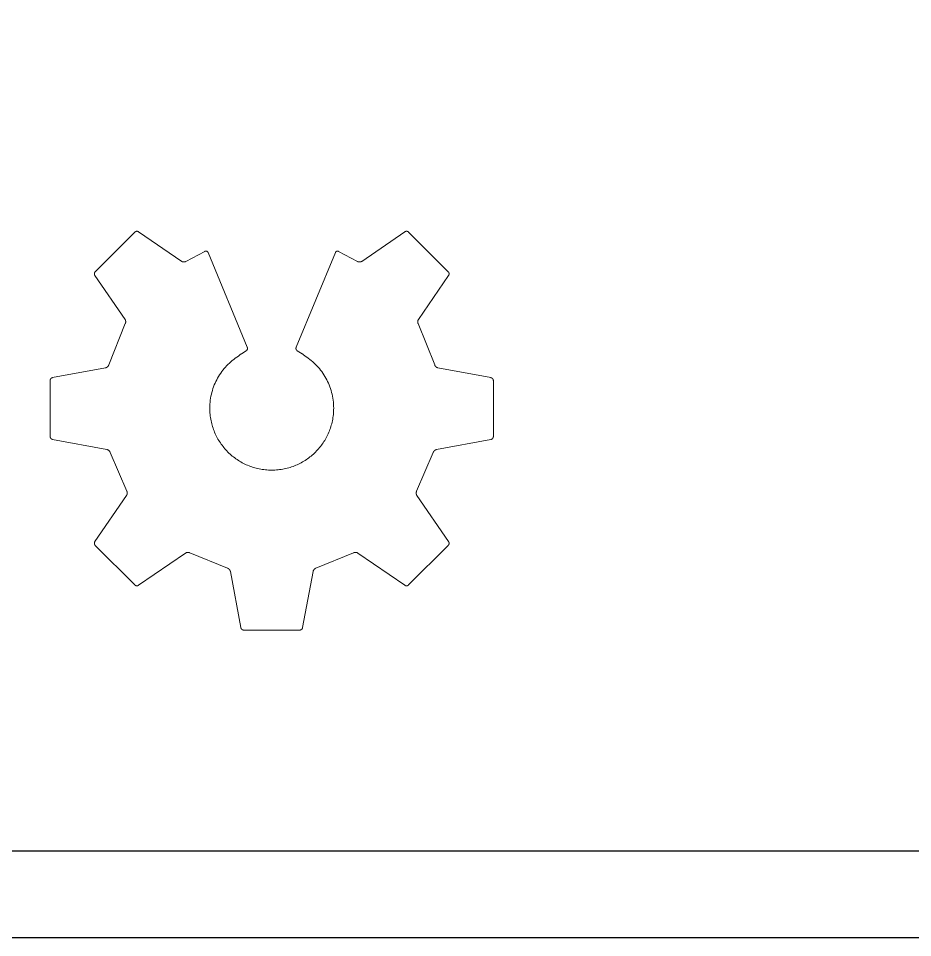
# Model space of a CAD drawing. Header units: inches. Extents: x -71.1 to 24.9, y -42.3 to 5.7.
# Drawn here: x -24.69 to -17.55, y -42.25 to -34.91 of the extents above; entities that cross this region are included whole.
import ezdxf

# ---------------------------------------------------------------- set-up
doc = ezdxf.new("R2010")
doc.units = ezdxf.units.IN
doc.header["$LTSCALE"] = 0.03937
doc.header["$MEASUREMENT"] = 0
for name, color, linetype, true_color in [('Default', 7, 'Continuous', 0x000000), ('engraving', 7, 'Continuous', 0x000000), ('profile - outside', 7, 'Continuous', 0x000000)]:
    doc.layers.add(name, color=color, linetype=linetype, true_color=true_color)

msp = doc.modelspace()

# ---------------------------------------------------------------- linework, layer by layer
at = {"layer": 'Default'}
msp.add_lwpolyline([(24.9273, -42.2527), (24.9273, 5.7473), (-71.0727, 5.7473), (-71.0727, -42.2527), (24.9273, -42.2527)], dxfattribs=at)
at = {"layer": 'engraving', "lineweight": 0}
msp.add_lwpolyline([(-24.4184, -38.2717), (-23.9836, -38.3526), (-23.9831, -38.3527), (-23.9826, -38.3528), (-23.9821, -38.3529), (-23.9816, -38.353), (-23.9811, -38.3532), (-23.9806, -38.3533), (-23.9801, -38.3535), (-23.9796, -38.3537), (-23.9791, -38.3538), (-23.9786, -38.354), (-23.9776, -38.3545), (-23.9766, -38.3549), (-23.9757, -38.3554), (-23.9747, -38.3559), (-23.9737, -38.3565), (-23.9727, -38.3571), (-23.9718, -38.3577), (-23.9709, -38.3584), (-23.9699, -38.3591), (-23.969, -38.3598), (-23.9681, -38.3605), (-23.9673, -38.3613), (-23.9664, -38.3621), (-23.9656, -38.3629), (-23.9648, -38.3637), (-23.9641, -38.3646), (-23.9633, -38.3654), (-23.9626, -38.3663), (-23.962, -38.3672), (-23.9613, -38.3681), (-23.9607, -38.369), (-23.9601, -38.37), (-23.9599, -38.3704), (-23.9596, -38.3709), (-23.9594, -38.3714), (-23.9591, -38.3718), (-23.9589, -38.3723), (-23.9587, -38.3728), (-23.9585, -38.3733), (-23.9583, -38.3737), (-23.9581, -38.3742), (-23.9579, -38.3747), (-23.9579, -38.3747), (-23.8247, -38.6856), (-23.8244, -38.686), (-23.8242, -38.6865), (-23.824, -38.6869), (-23.8238, -38.6874), (-23.8236, -38.6879), (-23.8234, -38.6884), (-23.8233, -38.6889), (-23.8231, -38.6894), (-23.8229, -38.6899), (-23.8228, -38.6904), (-23.8226, -38.6909), (-23.8225, -38.6915), (-23.8223, -38.6925), (-23.822, -38.6936), (-23.8219, -38.6947), (-23.8217, -38.6958), (-23.8216, -38.6969), (-23.8215, -38.6981), (-23.8215, -38.6992), (-23.8215, -38.7003), (-23.8215, -38.7015), (-23.8216, -38.7026), (-23.8216, -38.7038), (-23.8218, -38.7049), (-23.8219, -38.706), (-23.8221, -38.7071), (-23.8223, -38.7083), (-23.8226, -38.7094), (-23.8229, -38.7104), (-23.8232, -38.7115), (-23.8235, -38.7126), (-23.8239, -38.7136), (-23.8241, -38.7141), (-23.8243, -38.7146), (-23.8245, -38.7151), (-23.8247, -38.7156), (-23.825, -38.716), (-23.8252, -38.7165), (-23.8254, -38.717), (-23.8257, -38.7174), (-23.826, -38.7179), (-23.8262, -38.7183), (-23.8265, -38.7187), (-23.8268, -38.7192), (-23.8268, -38.7192), (-24.0801, -39.0883), (-24.0803, -39.0888), (-24.0806, -39.0892), (-24.0809, -39.0896), (-24.0811, -39.09), (-24.0814, -39.0905), (-24.0816, -39.0909), (-24.0818, -39.0914), (-24.082, -39.0919), (-24.0822, -39.0923), (-24.0824, -39.0928), (-24.0825, -39.0933), (-24.0827, -39.0937), (-24.0829, -39.0942), (-24.083, -39.0947), (-24.0831, -39.0952), (-24.0833, -39.0957), (-24.0834, -39.0962), (-24.0835, -39.0967), (-24.0836, -39.0972), (-24.0836, -39.0977), (-24.0837, -39.0982), (-24.0838, -39.0987), (-24.0838, -39.0992), (-24.0839, -39.0997), (-24.0839, -39.1002), (-24.0839, -39.1007), (-24.0839, -39.1013), (-24.0839, -39.1018), (-24.0839, -39.1023), (-24.0839, -39.1028), (-24.0838, -39.1033), (-24.0838, -39.1038), (-24.0838, -39.1043), (-24.0837, -39.1048), (-24.0836, -39.1053), (-24.0835, -39.1059), (-24.0835, -39.1064), (-24.0833, -39.1069), (-24.0832, -39.1074), (-24.0831, -39.1079), (-24.083, -39.1083), (-24.0828, -39.1088), (-24.0827, -39.1093), (-24.0825, -39.1098), (-24.0824, -39.1103), (-24.0822, -39.1108), (-24.082, -39.1112), (-24.0818, -39.1117), (-24.0816, -39.1122), (-24.0814, -39.1126), (-24.0811, -39.1131), (-24.0809, -39.1135), (-24.0806, -39.114), (-24.0804, -39.1144), (-24.0801, -39.1148), (-24.0798, -39.1153), (-24.0796, -39.1157), (-24.0793, -39.1161), (-24.079, -39.1165), (-24.0786, -39.1169), (-24.0783, -39.1173), (-24.078, -39.1176), (-24.0776, -39.118), (-24.0773, -39.1184), (-24.0773, -39.1184), (-23.7609, -39.4347), (-23.7606, -39.4351), (-23.7602, -39.4354), (-23.7598, -39.4358), (-23.7594, -39.4361), (-23.759, -39.4364), (-23.7586, -39.4367), (-23.7582, -39.437), (-23.7578, -39.4373), (-23.7574, -39.4376), (-23.757, -39.4378), (-23.7565, -39.4381), (-23.7561, -39.4383), (-23.7556, -39.4386), (-23.7552, -39.4388), (-23.7547, -39.439), (-23.7543, -39.4392), (-23.7538, -39.4394), (-23.7533, -39.4396), (-23.7529, -39.4398), (-23.7524, -39.44), (-23.7519, -39.4401), (-23.7514, -39.4403), (-23.7509, -39.4404), (-23.7504, -39.4406), (-23.7499, -39.4407), (-23.7494, -39.4408), (-23.7489, -39.4409), (-23.7484, -39.441), (-23.7479, -39.4411), (-23.7474, -39.4412), (-23.7469, -39.4412), (-23.7464, -39.4413), (-23.7459, -39.4413), (-23.7454, -39.4413), (-23.7449, -39.4414), (-23.7444, -39.4414), (-23.7438, -39.4414), (-23.7433, -39.4414), (-23.7428, -39.4414), (-23.7423, -39.4413), (-23.7418, -39.4413), (-23.7413, -39.4412), (-23.7408, -39.4412), (-23.7403, -39.4411), (-23.7398, -39.441), (-23.7393, -39.4409), (-23.7388, -39.4408), (-23.7383, -39.4407), (-23.7378, -39.4406), (-23.7373, -39.4405), (-23.7368, -39.4403), (-23.7363, -39.4402), (-23.7359, -39.44), (-23.7354, -39.4398), (-23.7349, -39.4396), (-23.7345, -39.4395), (-23.734, -39.4392), (-23.7335, -39.439), (-23.7331, -39.4388), (-23.7326, -39.4386), (-23.7322, -39.4383), (-23.7318, -39.4381), (-23.7313, -39.4378), (-23.7309, -39.4375), (-23.7309, -39.4375), (-23.3553, -39.1797), (-23.3549, -39.1794), (-23.3544, -39.1792), (-23.354, -39.1789), (-23.3535, -39.1786), (-23.3531, -39.1784), (-23.3526, -39.1781), (-23.3522, -39.1779), (-23.3517, -39.1777), (-23.3512, -39.1774), (-23.3507, -39.1772), (-23.3497, -39.1768), (-23.3487, -39.1764), (-23.3476, -39.1761), (-23.3465, -39.1758), (-23.3455, -39.1755), (-23.3444, -39.1752), (-23.3432, -39.175), (-23.3421, -39.1748), (-23.341, -39.1747), (-23.3398, -39.1745), (-23.3387, -39.1744), (-23.3375, -39.1744), (-23.3364, -39.1743), (-23.3352, -39.1743), (-23.3341, -39.1744), (-23.333, -39.1744), (-23.3318, -39.1745), (-23.3307, -39.1746), (-23.3296, -39.1748), (-23.3285, -39.175), (-23.3274, -39.1752), (-23.3264, -39.1755), (-23.3259, -39.1756), (-23.3254, -39.1758), (-23.3249, -39.1759), (-23.3244, -39.1761), (-23.3239, -39.1763), (-23.3234, -39.1765), (-23.3229, -39.1767), (-23.3224, -39.1769), (-23.322, -39.1771), (-23.3215, -39.1773), (-23.3215, -39.1773), (-23.0201, -39.3007), (-23.0197, -39.3008), (-23.0192, -39.301), (-23.0187, -39.3012), (-23.0182, -39.3014), (-23.0177, -39.3016), (-23.0173, -39.3018), (-23.0168, -39.302), (-23.0163, -39.3023), (-23.0159, -39.3025), (-23.0154, -39.3028), (-23.0145, -39.3034), (-23.0135, -39.3039), (-23.0126, -39.3046), (-23.0117, -39.3052), (-23.0109, -39.3059), (-23.01, -39.3066), (-23.0091, -39.3074), (-23.0083, -39.3082), (-23.0075, -39.309), (-23.0067, -39.3098), (-23.006, -39.3107), (-23.0052, -39.3115), (-23.0045, -39.3124), (-23.0038, -39.3134), (-23.0031, -39.3143), (-23.0025, -39.3152), (-23.0019, -39.3162), (-23.0013, -39.3171), (-23.0008, -39.3181), (-23.0003, -39.3191), (-22.9998, -39.3201), (-22.9994, -39.3211), (-22.9992, -39.3216), (-22.999, -39.3221), (-22.9989, -39.3226), (-22.9987, -39.3231), (-22.9985, -39.3236), (-22.9984, -39.3241), (-22.9983, -39.3246), (-22.9981, -39.3251), (-22.998, -39.3256), (-22.9979, -39.3261), (-22.9979, -39.3261), (-22.9143, -39.7757), (-22.9142, -39.7762), (-22.914, -39.7767), (-22.9139, -39.7772), (-22.9138, -39.7777), (-22.9136, -39.7782), (-22.9135, -39.7787), (-22.9133, -39.7791), (-22.9131, -39.7796), (-22.9129, -39.7801), (-22.9127, -39.7805), (-22.9125, -39.781), (-22.9123, -39.7814), (-22.9121, -39.7819), (-22.9118, -39.7823), (-22.9116, -39.7828), (-22.9113, -39.7832), (-22.9111, -39.7836), (-22.9108, -39.7841), (-22.9105, -39.7845), (-22.9102, -39.7849), (-22.9099, -39.7853), (-22.9096, -39.7857), (-22.9092, -39.7861), (-22.9089, -39.7865), (-22.9086, -39.7869), (-22.9082, -39.7872), (-22.9079, -39.7876), (-22.9075, -39.788), (-22.9071, -39.7883), (-22.9067, -39.7887), (-22.9064, -39.789), (-22.906, -39.7893), (-22.9056, -39.7897), (-22.9052, -39.79), (-22.9048, -39.7903), (-22.9043, -39.7906), (-22.9039, -39.7909), (-22.9035, -39.7912), (-22.9031, -39.7914), (-22.9026, -39.7917), (-22.9022, -39.792), (-22.9017, -39.7922), (-22.9013, -39.7924), (-22.9008, -39.7927), (-22.9004, -39.7929), (-22.8999, -39.7931), (-22.8994, -39.7933), (-22.899, -39.7935), (-22.8985, -39.7937), (-22.898, -39.7938), (-22.8975, -39.794), (-22.897, -39.7941), (-22.8966, -39.7943), (-22.8961, -39.7944), (-22.8956, -39.7945), (-22.8951, -39.7946), (-22.8946, -39.7947), (-22.8941, -39.7948), (-22.8936, -39.7948), (-22.8931, -39.7949), (-22.8926, -39.7949), (-22.8921, -39.795), (-22.8916, -39.795), (-22.8911, -39.795), (-22.891, -39.795), (-22.4436, -39.795), (-22.4431, -39.795), (-22.4426, -39.795), (-22.4421, -39.7949), (-22.4416, -39.7949), (-22.4411, -39.7948), (-22.4406, -39.7948), (-22.4401, -39.7947), (-22.4396, -39.7946), (-22.4391, -39.7945), (-22.4386, -39.7944), (-22.4381, -39.7943), (-22.4377, -39.7941), (-22.4372, -39.794), (-22.4367, -39.7938), (-22.4362, -39.7937), (-22.4357, -39.7935), (-22.4353, -39.7933), (-22.4348, -39.7931), (-22.4343, -39.7929), (-22.4339, -39.7927), (-22.4334, -39.7924), (-22.433, -39.7922), (-22.4325, -39.792), (-22.4321, -39.7917), (-22.4316, -39.7914), (-22.4312, -39.7912), (-22.4308, -39.7909), (-22.4304, -39.7906), (-22.4299, -39.7903), (-22.4295, -39.79), (-22.4291, -39.7897), (-22.4287, -39.7893), (-22.4283, -39.789), (-22.428, -39.7887), (-22.4276, -39.7883), (-22.4272, -39.788), (-22.4268, -39.7876), (-22.4265, -39.7872), (-22.4261, -39.7869), (-22.4258, -39.7865), (-22.4255, -39.7861), (-22.4251, -39.7857), (-22.4248, -39.7853), (-22.4245, -39.7849), (-22.4242, -39.7845), (-22.4239, -39.7841), (-22.4237, -39.7836), (-22.4234, -39.7832), (-22.4231, -39.7828), (-22.4229, -39.7823), (-22.4226, -39.7819), (-22.4224, -39.7814), (-22.4222, -39.781), (-22.422, -39.7805), (-22.4218, -39.7801), (-22.4216, -39.7796), (-22.4214, -39.7791), (-22.4212, -39.7787), (-22.4211, -39.7782), (-22.4209, -39.7777), (-22.4208, -39.7772), (-22.4207, -39.7767), (-22.4205, -39.7762), (-22.4204, -39.7757), (-22.4204, -39.7757), (-22.3368, -39.3261), (-22.3367, -39.3256), (-22.3366, -39.3251), (-22.3365, -39.3246), (-22.3363, -39.3241), (-22.3362, -39.3236), (-22.336, -39.3231), (-22.3359, -39.3226), (-22.3357, -39.3221), (-22.3355, -39.3216), (-22.3353, -39.3211), (-22.3349, -39.3201), (-22.3344, -39.3191), (-22.3339, -39.3181), (-22.3334, -39.3171), (-22.3328, -39.3162), (-22.3322, -39.3152), (-22.3316, -39.3143), (-22.3309, -39.3134), (-22.3302, -39.3124), (-22.3295, -39.3115), (-22.3288, -39.3107), (-22.328, -39.3098), (-22.3272, -39.309), (-22.3264, -39.3082), (-22.3256, -39.3074), (-22.3247, -39.3066), (-22.3239, -39.3059), (-22.323, -39.3052), (-22.3221, -39.3046), (-22.3212, -39.3039), (-22.3203, -39.3034), (-22.3198, -39.3031), (-22.3193, -39.3028), (-22.3189, -39.3025), (-22.3184, -39.3023), (-22.3179, -39.302), (-22.3174, -39.3018), (-22.317, -39.3016), (-22.3165, -39.3014), (-22.316, -39.3012), (-22.3155, -39.301), (-22.315, -39.3008), (-22.3146, -39.3007), (-22.3145, -39.3007), (-22.0132, -39.1773), (-22.0127, -39.1771), (-22.0123, -39.1769), (-22.0118, -39.1767), (-22.0113, -39.1765), (-22.0108, -39.1763), (-22.0103, -39.1761), (-22.0098, -39.1759), (-22.0093, -39.1758), (-22.0088, -39.1756), (-22.0083, -39.1755), (-22.0072, -39.1752), (-22.0062, -39.175), (-22.0051, -39.1748), (-22.004, -39.1746), (-22.0029, -39.1745), (-22.0017, -39.1744), (-22.0006, -39.1744), (-21.9994, -39.1743), (-21.9983, -39.1743), (-21.9971, -39.1744), (-21.996, -39.1744), (-21.9948, -39.1745), (-21.9937, -39.1747), (-21.9926, -39.1748), (-21.9914, -39.175), (-21.9903, -39.1752), (-21.9892, -39.1755), (-21.9881, -39.1758), (-21.9871, -39.1761), (-21.986, -39.1764), (-21.985, -39.1768), (-21.984, -39.1772), (-21.9835, -39.1774), (-21.983, -39.1777), (-21.9825, -39.1779), (-21.9821, -39.1781), (-21.9816, -39.1784), (-21.9811, -39.1786), (-21.9807, -39.1789), (-21.9803, -39.1792), (-21.9798, -39.1794), (-21.9794, -39.1797), (-21.9794, -39.1797), (-21.6038, -39.4375), (-21.6034, -39.4378), (-21.603, -39.4381), (-21.6025, -39.4383), (-21.6021, -39.4386), (-21.6016, -39.4388), (-21.6012, -39.439), (-21.6007, -39.4392), (-21.6003, -39.4395), (-21.5998, -39.4396), (-21.5993, -39.4398), (-21.5989, -39.44), (-21.5984, -39.4402), (-21.5979, -39.4403), (-21.5974, -39.4405), (-21.5969, -39.4406), (-21.5964, -39.4407), (-21.5959, -39.4408), (-21.5954, -39.4409), (-21.5949, -39.441), (-21.5944, -39.4411), (-21.5939, -39.4412), (-21.5934, -39.4412), (-21.5929, -39.4413), (-21.5924, -39.4413), (-21.5919, -39.4414), (-21.5914, -39.4414), (-21.5909, -39.4414), (-21.5903, -39.4414), (-21.5898, -39.4414), (-21.5893, -39.4413), (-21.5888, -39.4413), (-21.5883, -39.4413), (-21.5878, -39.4412), (-21.5873, -39.4412), (-21.5868, -39.4411), (-21.5863, -39.441), (-21.5858, -39.4409), (-21.5853, -39.4408), (-21.5848, -39.4407), (-21.5843, -39.4406), (-21.5838, -39.4404), (-21.5833, -39.4403), (-21.5828, -39.4401), (-21.5823, -39.44), (-21.5818, -39.4398), (-21.5814, -39.4396), (-21.5809, -39.4394), (-21.5804, -39.4392), (-21.58, -39.439), (-21.5795, -39.4388), (-21.579, -39.4386), (-21.5786, -39.4383), (-21.5782, -39.4381), (-21.5777, -39.4378), (-21.5773, -39.4376), (-21.5769, -39.4373), (-21.5765, -39.437), (-21.5761, -39.4367), (-21.5757, -39.4364), (-21.5753, -39.4361), (-21.5749, -39.4358), (-21.5745, -39.4354), (-21.5741, -39.4351), (-21.5738, -39.4347), (-21.5738, -39.4347), (-21.2574, -39.1184), (-21.2571, -39.118), (-21.2567, -39.1176), (-21.2564, -39.1173), (-21.2561, -39.1169), (-21.2557, -39.1165), (-21.2554, -39.1161), (-21.2551, -39.1157), (-21.2549, -39.1153), (-21.2546, -39.1148), (-21.2543, -39.1144), (-21.2541, -39.114), (-21.2538, -39.1135), (-21.2536, -39.1131), (-21.2533, -39.1126), (-21.2531, -39.1122), (-21.2529, -39.1117), (-21.2527, -39.1112), (-21.2525, -39.1108), (-21.2523, -39.1103), (-21.2522, -39.1098), (-21.252, -39.1093), (-21.2519, -39.1088), (-21.2517, -39.1083), (-21.2516, -39.1079), (-21.2515, -39.1074), (-21.2513, -39.1069), (-21.2512, -39.1064), (-21.2512, -39.1059), (-21.2511, -39.1053), (-21.251, -39.1048), (-21.2509, -39.1043), (-21.2509, -39.1038), (-21.2508, -39.1033), (-21.2508, -39.1028), (-21.2508, -39.1023), (-21.2508, -39.1018), (-21.2508, -39.1013), (-21.2508, -39.1007), (-21.2508, -39.1002), (-21.2508, -39.0997), (-21.2509, -39.0992), (-21.2509, -39.0987), (-21.251, -39.0982), (-21.251, -39.0977), (-21.2511, -39.0972), (-21.2512, -39.0967), (-21.2513, -39.0962), (-21.2514, -39.0957), (-21.2515, -39.0952), (-21.2517, -39.0947), (-21.2518, -39.0942), (-21.252, -39.0937), (-21.2521, -39.0933), (-21.2523, -39.0928), (-21.2525, -39.0923), (-21.2527, -39.0919), (-21.2529, -39.0914), (-21.2531, -39.0909), (-21.2533, -39.0905), (-21.2536, -39.09), (-21.2538, -39.0896), (-21.2541, -39.0892), (-21.2543, -39.0888), (-21.2546, -39.0883), (-21.2546, -39.0883), (-21.5079, -38.7192), (-21.5082, -38.7187), (-21.5085, -38.7183), (-21.5088, -38.7179), (-21.509, -38.7174), (-21.5093, -38.717), (-21.5095, -38.7165), (-21.5098, -38.716), (-21.51, -38.7156), (-21.5102, -38.7151), (-21.5104, -38.7146), (-21.5108, -38.7136), (-21.5112, -38.7126), (-21.5115, -38.7115), (-21.5118, -38.7104), (-21.5121, -38.7094), (-21.5124, -38.7083), (-21.5126, -38.7071), (-21.5128, -38.706), (-21.5129, -38.7049), (-21.513, -38.7038), (-21.5131, -38.7026), (-21.5132, -38.7015), (-21.5132, -38.7003), (-21.5132, -38.6992), (-21.5132, -38.6981), (-21.5131, -38.6969), (-21.513, -38.6958), (-21.5128, -38.6947), (-21.5127, -38.6936), (-21.5124, -38.6925), (-21.5122, -38.6915), (-21.5121, -38.6909), (-21.5119, -38.6904), (-21.5118, -38.6899), (-21.5116, -38.6894), (-21.5114, -38.6889), (-21.5113, -38.6884), (-21.5111, -38.6879), (-21.5109, -38.6874), (-21.5107, -38.6869), (-21.5105, -38.6865), (-21.5103, -38.686), (-21.51, -38.6856), (-21.51, -38.6855), (-21.3768, -38.3747), (-21.3766, -38.3742), (-21.3764, -38.3737), (-21.3762, -38.3733), (-21.376, -38.3728), (-21.3758, -38.3723), (-21.3756, -38.3718), (-21.3753, -38.3714), (-21.3751, -38.3709), (-21.3748, -38.3704), (-21.3745, -38.37), (-21.374, -38.369), (-21.3734, -38.3681), (-21.3727, -38.3672), (-21.3721, -38.3663), (-21.3714, -38.3654), (-21.3706, -38.3646), (-21.3699, -38.3637), (-21.3691, -38.3629), (-21.3683, -38.3621), (-21.3674, -38.3613), (-21.3666, -38.3605), (-21.3657, -38.3598), (-21.3648, -38.3591), (-21.3638, -38.3584), (-21.3629, -38.3577), (-21.362, -38.3571), (-21.361, -38.3565), (-21.36, -38.3559), (-21.359, -38.3554), (-21.358, -38.3549), (-21.3571, -38.3545), (-21.356, -38.354), (-21.3555, -38.3538), (-21.355, -38.3537), (-21.3545, -38.3535), (-21.354, -38.3533), (-21.3535, -38.3532), (-21.353, -38.353), (-21.3525, -38.3529), (-21.352, -38.3528), (-21.3515, -38.3527), (-21.351, -38.3526), (-21.351, -38.3526), (-20.9163, -38.2717), (-20.9158, -38.2716), (-20.9153, -38.2715), (-20.9148, -38.2714), (-20.9144, -38.2712), (-20.9139, -38.2711), (-20.9134, -38.2709), (-20.9129, -38.2708), (-20.9125, -38.2706), (-20.912, -38.2704), (-20.9115, -38.2702), (-20.9111, -38.27), (-20.9106, -38.2697), (-20.9102, -38.2695), (-20.9097, -38.2693), (-20.9093, -38.269), (-20.9088, -38.2688), (-20.9084, -38.2685), (-20.908, -38.2682), (-20.9076, -38.2679), (-20.9072, -38.2676), (-20.9068, -38.2673), (-20.9064, -38.267), (-20.906, -38.2667), (-20.9056, -38.2663), (-20.9052, -38.266), (-20.9048, -38.2656), (-20.9044, -38.2653), (-20.9041, -38.2649), (-20.9037, -38.2646), (-20.9034, -38.2642), (-20.903, -38.2638), (-20.9027, -38.2634), (-20.9024, -38.263), (-20.9021, -38.2626), (-20.9018, -38.2622), (-20.9015, -38.2618), (-20.9012, -38.2614), (-20.9009, -38.2609), (-20.9006, -38.2605), (-20.9004, -38.2601), (-20.9001, -38.2596), (-20.8999, -38.2592), (-20.8996, -38.2587), (-20.8994, -38.2583), (-20.8992, -38.2578), (-20.899, -38.2573), (-20.8988, -38.2569), (-20.8986, -38.2564), (-20.8984, -38.2559), (-20.8982, -38.2554), (-20.8981, -38.255), (-20.8979, -38.2545), (-20.8978, -38.254), (-20.8977, -38.2535), (-20.8976, -38.253), (-20.8975, -38.2525), (-20.8974, -38.252), (-20.8973, -38.2515), (-20.8972, -38.251), (-20.8972, -38.2505), (-20.8971, -38.25), (-20.8971, -38.2495), (-20.8971, -38.249), (-20.8971, -38.2485), (-20.8971, -38.2485), (-20.8971, -37.8011), (-20.8971, -37.8006), (-20.8971, -37.8001), (-20.8971, -37.7996), (-20.8972, -37.7991), (-20.8972, -37.7986), (-20.8973, -37.7981), (-20.8974, -37.7976), (-20.8975, -37.7971), (-20.8976, -37.7966), (-20.8977, -37.7961), (-20.8978, -37.7956), (-20.898, -37.7951), (-20.8981, -37.7946), (-20.8983, -37.7941), (-20.8984, -37.7936), (-20.8986, -37.7932), (-20.8988, -37.7927), (-20.899, -37.7922), (-20.8992, -37.7918), (-20.8994, -37.7913), (-20.8997, -37.7908), (-20.8999, -37.7904), (-20.9001, -37.7899), (-20.9004, -37.7895), (-20.9007, -37.7891), (-20.9009, -37.7886), (-20.9012, -37.7882), (-20.9015, -37.7878), (-20.9018, -37.7874), (-20.9021, -37.787), (-20.9024, -37.7865), (-20.9028, -37.7861), (-20.9031, -37.7858), (-20.9034, -37.7854), (-20.9038, -37.785), (-20.9041, -37.7846), (-20.9045, -37.7843), (-20.9049, -37.7839), (-20.9052, -37.7836), (-20.9056, -37.7832), (-20.906, -37.7829), (-20.9064, -37.7826), (-20.9068, -37.7822), (-20.9072, -37.7819), (-20.9076, -37.7816), (-20.908, -37.7813), (-20.9084, -37.7811), (-20.9089, -37.7808), (-20.9093, -37.7805), (-20.9098, -37.7803), (-20.9102, -37.78), (-20.9106, -37.7798), (-20.9111, -37.7796), (-20.9116, -37.7794), (-20.912, -37.7792), (-20.9125, -37.779), (-20.913, -37.7788), (-20.9134, -37.7786), (-20.9139, -37.7785), (-20.9144, -37.7783), (-20.9149, -37.7782), (-20.9154, -37.7781), (-20.9159, -37.778), (-20.9164, -37.7779), (-20.9164, -37.7779), (-21.3404, -37.6989), (-21.3409, -37.6988), (-21.3414, -37.6987), (-21.3419, -37.6986), (-21.3424, -37.6985), (-21.3429, -37.6983), (-21.3434, -37.6982), (-21.3439, -37.698), (-21.3444, -37.6979), (-21.3449, -37.6977), (-21.3454, -37.6975), (-21.3459, -37.6973), (-21.3464, -37.697), (-21.3474, -37.6966), (-21.3483, -37.6961), (-21.3493, -37.6956), (-21.3503, -37.695), (-21.3512, -37.6944), (-21.3522, -37.6938), (-21.3531, -37.6931), (-21.354, -37.6924), (-21.3549, -37.6917), (-21.3557, -37.6909), (-21.3566, -37.6902), (-21.3574, -37.6894), (-21.3582, -37.6885), (-21.359, -37.6877), (-21.3597, -37.6869), (-21.3604, -37.686), (-21.3611, -37.6851), (-21.3618, -37.6842), (-21.3624, -37.6833), (-21.363, -37.6824), (-21.3632, -37.6819), (-21.3635, -37.6814), (-21.3638, -37.681), (-21.364, -37.6805), (-21.3642, -37.68), (-21.3645, -37.6795), (-21.3647, -37.6791), (-21.3649, -37.6786), (-21.3651, -37.6781), (-21.3652, -37.6776), (-21.3654, -37.6771), (-21.3656, -37.6767), (-21.3656, -37.6766), (-21.4979, -37.346), (-21.4982, -37.3455), (-21.4984, -37.3451), (-21.4986, -37.3446), (-21.4988, -37.3441), (-21.499, -37.3436), (-21.4991, -37.3431), (-21.4993, -37.3426), (-21.4995, -37.3421), (-21.4996, -37.3416), (-21.4997, -37.3411), (-21.5, -37.34), (-21.5002, -37.3389), (-21.5004, -37.3379), (-21.5006, -37.3367), (-21.5007, -37.3356), (-21.5008, -37.3345), (-21.5009, -37.3334), (-21.5009, -37.3322), (-21.5009, -37.3311), (-21.5008, -37.3299), (-21.5008, -37.3288), (-21.5007, -37.3276), (-21.5005, -37.3265), (-21.5004, -37.3254), (-21.5002, -37.3242), (-21.5, -37.3231), (-21.4997, -37.322), (-21.4994, -37.3209), (-21.4991, -37.3199), (-21.4987, -37.3188), (-21.4984, -37.3178), (-21.4979, -37.3168), (-21.4977, -37.3163), (-21.4975, -37.3158), (-21.4973, -37.3153), (-21.497, -37.3149), (-21.4968, -37.3144), (-21.4965, -37.3139), (-21.4963, -37.3135), (-21.496, -37.313), (-21.4957, -37.3126), (-21.4954, -37.3122), (-21.4954, -37.3122), (-21.2546, -36.9612), (-21.2543, -36.9608), (-21.254, -36.9603), (-21.2538, -36.9599), (-21.2535, -36.9595), (-21.2533, -36.959), (-21.2531, -36.9586), (-21.2528, -36.9581), (-21.2526, -36.9577), (-21.2524, -36.9572), (-21.2523, -36.9567), (-21.2521, -36.9563), (-21.2519, -36.9558), (-21.2518, -36.9553), (-21.2516, -36.9548), (-21.2515, -36.9543), (-21.2514, -36.9538), (-21.2513, -36.9533), (-21.2512, -36.9528), (-21.2511, -36.9523), (-21.251, -36.9518), (-21.2509, -36.9513), (-21.2509, -36.9508), (-21.2508, -36.9503), (-21.2508, -36.9498), (-21.2508, -36.9493), (-21.2507, -36.9488), (-21.2507, -36.9483), (-21.2507, -36.9477), (-21.2507, -36.9472), (-21.2508, -36.9467), (-21.2508, -36.9462), (-21.2508, -36.9457), (-21.2509, -36.9452), (-21.251, -36.9447), (-21.251, -36.9442), (-21.2511, -36.9437), (-21.2512, -36.9432), (-21.2513, -36.9427), (-21.2514, -36.9422), (-21.2515, -36.9417), (-21.2517, -36.9412), (-21.2518, -36.9407), (-21.252, -36.9402), (-21.2521, -36.9397), (-21.2523, -36.9392), (-21.2525, -36.9387), (-21.2527, -36.9383), (-21.2529, -36.9378), (-21.2531, -36.9373), (-21.2533, -36.9369), (-21.2535, -36.9364), (-21.2538, -36.936), (-21.254, -36.9355), (-21.2543, -36.9351), (-21.2545, -36.9347), (-21.2548, -36.9343), (-21.2551, -36.9338), (-21.2554, -36.9334), (-21.2557, -36.933), (-21.256, -36.9326), (-21.2563, -36.9322), (-21.2567, -36.9319), (-21.257, -36.9315), (-21.2574, -36.9311), (-21.2574, -36.9311), (-21.5738, -36.6148), (-21.5741, -36.6144), (-21.5745, -36.6141), (-21.5749, -36.6138), (-21.5753, -36.6134), (-21.5757, -36.6131), (-21.5761, -36.6128), (-21.5765, -36.6125), (-21.5769, -36.6122), (-21.5773, -36.612), (-21.5777, -36.6117), (-21.5782, -36.6114), (-21.5786, -36.6112), (-21.579, -36.611), (-21.5795, -36.6107), (-21.58, -36.6105), (-21.5804, -36.6103), (-21.5809, -36.6101), (-21.5814, -36.6099), (-21.5818, -36.6097), (-21.5823, -36.6096), (-21.5828, -36.6094), (-21.5833, -36.6092), (-21.5838, -36.6091), (-21.5843, -36.609), (-21.5848, -36.6089), (-21.5853, -36.6087), (-21.5858, -36.6086), (-21.5863, -36.6085), (-21.5868, -36.6085), (-21.5873, -36.6084), (-21.5878, -36.6083), (-21.5883, -36.6083), (-21.5888, -36.6082), (-21.5893, -36.6082), (-21.5898, -36.6082), (-21.5903, -36.6082), (-21.5909, -36.6082), (-21.5914, -36.6082), (-21.5919, -36.6082), (-21.5924, -36.6082), (-21.5929, -36.6083), (-21.5934, -36.6083), (-21.5939, -36.6084), (-21.5944, -36.6084), (-21.5949, -36.6085), (-21.5954, -36.6086), (-21.5959, -36.6087), (-21.5964, -36.6088), (-21.5969, -36.6089), (-21.5974, -36.6091), (-21.5979, -36.6092), (-21.5984, -36.6094), (-21.5989, -36.6095), (-21.5993, -36.6097), (-21.5998, -36.6099), (-21.6003, -36.6101), (-21.6007, -36.6103), (-21.6012, -36.6105), (-21.6016, -36.6107), (-21.6021, -36.6109), (-21.6025, -36.6112), (-21.603, -36.6115), (-21.6034, -36.6117), (-21.6038, -36.612), (-21.6038, -36.612), (-21.9486, -36.8487), (-21.949, -36.8489), (-21.9494, -36.8492), (-21.9499, -36.8495), (-21.9503, -36.8497), (-21.9508, -36.85), (-21.9512, -36.8502), (-21.9517, -36.8504), (-21.9522, -36.8507), (-21.9527, -36.8509), (-21.9531, -36.8511), (-21.9536, -36.8513), (-21.9541, -36.8515), (-21.9546, -36.8517), (-21.9552, -36.8518), (-21.9562, -36.8522), (-21.9572, -36.8525), (-21.9583, -36.8527), (-21.9594, -36.8529), (-21.9605, -36.8531), (-21.9616, -36.8533), (-21.9627, -36.8534), (-21.9638, -36.8535), (-21.965, -36.8535), (-21.9661, -36.8536), (-21.9672, -36.8535), (-21.9683, -36.8535), (-21.9694, -36.8534), (-21.9706, -36.8533), (-21.9716, -36.8532), (-21.9727, -36.853), (-21.9738, -36.8528), (-21.9749, -36.8525), (-21.9754, -36.8524), (-21.9759, -36.8522), (-21.9764, -36.8521), (-21.9769, -36.8519), (-21.9774, -36.8517), (-21.9779, -36.8515), (-21.9784, -36.8514), (-21.9789, -36.8512), (-21.9794, -36.851), (-21.9798, -36.8507), (-21.9803, -36.8505), (-21.9807, -36.8503), (-21.9812, -36.85), (-21.9816, -36.8498), (-21.9816, -36.8498), (-22.1337, -36.7686), (-22.1341, -36.7684), (-22.1346, -36.7682), (-22.1351, -36.768), (-22.1355, -36.7678), (-22.136, -36.7676), (-22.1364, -36.7675), (-22.1369, -36.7673), (-22.1374, -36.7672), (-22.1378, -36.7671), (-22.1383, -36.7669), (-22.1388, -36.7669), (-22.1392, -36.7668), (-22.1397, -36.7667), (-22.1401, -36.7666), (-22.1406, -36.7666), (-22.1411, -36.7666), (-22.1415, -36.7665), (-22.142, -36.7665), (-22.1425, -36.7665), (-22.1429, -36.7665), (-22.1434, -36.7666), (-22.1438, -36.7666), (-22.1443, -36.7667), (-22.1447, -36.7667), (-22.1452, -36.7668), (-22.1456, -36.7669), (-22.1461, -36.767), (-22.1465, -36.7671), (-22.147, -36.7672), (-22.1474, -36.7673), (-22.1478, -36.7675), (-22.1483, -36.7676), (-22.1487, -36.7678), (-22.1491, -36.7679), (-22.1495, -36.7681), (-22.1499, -36.7683), (-22.1503, -36.7685), (-22.1507, -36.7687), (-22.1511, -36.769), (-22.1515, -36.7692), (-22.1519, -36.7695), (-22.1523, -36.7697), (-22.1526, -36.77), (-22.153, -36.7703), (-22.1534, -36.7705), (-22.1537, -36.7708), (-22.1541, -36.7711), (-22.1544, -36.7715), (-22.1547, -36.7718), (-22.155, -36.7721), (-22.1554, -36.7725), (-22.1557, -36.7728), (-22.156, -36.7732), (-22.1563, -36.7736), (-22.1565, -36.7739), (-22.1568, -36.7743), (-22.1571, -36.7747), (-22.1573, -36.7751), (-22.1576, -36.7756), (-22.1578, -36.776), (-22.1581, -36.7764), (-22.1583, -36.7769), (-22.1585, -36.7773), (-22.1587, -36.7778), (-22.1587, -36.7778), (-22.4722, -37.5354), (-22.4724, -37.5358), (-22.4726, -37.5363), (-22.4727, -37.5368), (-22.4729, -37.5373), (-22.473, -37.5378), (-22.4731, -37.5382), (-22.4733, -37.5387), (-22.4734, -37.5392), (-22.4735, -37.5397), (-22.4735, -37.5402), (-22.4736, -37.5407), (-22.4737, -37.5412), (-22.4737, -37.5417), (-22.4738, -37.5422), (-22.4738, -37.5427), (-22.4738, -37.5432), (-22.4738, -37.5437), (-22.4738, -37.5442), (-22.4738, -37.5447), (-22.4738, -37.5452), (-22.4737, -37.5457), (-22.4737, -37.5462), (-22.4736, -37.5467), (-22.4735, -37.5472), (-22.4735, -37.5477), (-22.4734, -37.5482), (-22.4733, -37.5487), (-22.4732, -37.5492), (-22.473, -37.5497), (-22.4729, -37.5502), (-22.4728, -37.5507), (-22.4726, -37.5512), (-22.4724, -37.5516), (-22.4723, -37.5521), (-22.4721, -37.5526), (-22.4719, -37.5531), (-22.4717, -37.5535), (-22.4715, -37.554), (-22.4713, -37.5544), (-22.471, -37.5549), (-22.4708, -37.5553), (-22.4706, -37.5558), (-22.4703, -37.5562), (-22.47, -37.5566), (-22.4698, -37.5571), (-22.4695, -37.5575), (-22.4692, -37.5579), (-22.4689, -37.5583), (-22.4686, -37.5587), (-22.4683, -37.5591), (-22.468, -37.5595), (-22.4676, -37.5599), (-22.4673, -37.5602), (-22.4669, -37.5606), (-22.4666, -37.5609), (-22.4662, -37.5613), (-22.4658, -37.5616), (-22.4655, -37.5619), (-22.4651, -37.5623), (-22.4647, -37.5626), (-22.4643, -37.5629), (-22.4638, -37.5632), (-22.4634, -37.5634), (-22.463, -37.5637), (-22.463, -37.5637), (-22.425, -37.587), (-22.4236, -37.5878), (-22.4222, -37.5887), (-22.4193, -37.5907), (-22.4162, -37.5929), (-22.4131, -37.5953), (-22.4099, -37.5978), (-22.4068, -37.6003), (-22.4038, -37.6029), (-22.4009, -37.6054), (-22.3882, -37.6139), (-22.3757, -37.6227), (-22.3635, -37.6319), (-22.3517, -37.6414), (-22.3401, -37.6513), (-22.3288, -37.6615), (-22.3179, -37.6721), (-22.3073, -37.683), (-22.297, -37.6942), (-22.2871, -37.7058), (-22.2775, -37.7176), (-22.2683, -37.7298), (-22.2595, -37.7422), (-22.251, -37.7549), (-22.2429, -37.7679), (-22.2352, -37.7811), (-22.2279, -37.7946), (-22.2211, -37.8084), (-22.2146, -37.8224), (-22.2086, -37.8366), (-22.203, -37.851), (-22.1978, -37.8657), (-22.1931, -37.8805), (-22.1889, -37.8956), (-22.1851, -37.9108), (-22.1818, -37.9263), (-22.179, -37.9419), (-22.1767, -37.9577), (-22.1749, -37.9736), (-22.1736, -37.9897), (-22.1728, -38.0059), (-22.1725, -38.0222), (-22.1727, -38.035), (-22.1732, -38.0477), (-22.174, -38.0603), (-22.1751, -38.0728), (-22.1765, -38.0853), (-22.1782, -38.0976), (-22.1803, -38.1098), (-22.1826, -38.122), (-22.1852, -38.134), (-22.1881, -38.1459), (-22.1913, -38.1577), (-22.1948, -38.1694), (-22.1985, -38.1809), (-22.2026, -38.1924), (-22.2069, -38.2037), (-22.2114, -38.2148), (-22.2162, -38.2259), (-22.2213, -38.2368), (-22.2267, -38.2475), (-22.2323, -38.2581), (-22.2381, -38.2685), (-22.2442, -38.2788), (-22.2505, -38.2889), (-22.257, -38.2989), (-22.2638, -38.3087), (-22.2708, -38.3183), (-22.2781, -38.3277), (-22.2855, -38.337), (-22.2932, -38.346), (-22.3011, -38.3549), (-22.3092, -38.3636), (-22.3175, -38.3721), (-22.326, -38.3804), (-22.3347, -38.3885), (-22.3435, -38.3964), (-22.3526, -38.404), (-22.3619, -38.4115), (-22.3713, -38.4187), (-22.3809, -38.4257), (-22.3907, -38.4325), (-22.4007, -38.4391), (-22.4108, -38.4454), (-22.4211, -38.4515), (-22.4315, -38.4573), (-22.4421, -38.4629), (-22.4528, -38.4682), (-22.4637, -38.4733), (-22.4748, -38.4782), (-22.4859, -38.4827), (-22.4972, -38.487), (-22.5087, -38.491), (-22.5202, -38.4948), (-22.5319, -38.4983), (-22.5437, -38.5015), (-22.5556, -38.5044), (-22.5676, -38.507), (-22.5798, -38.5093), (-22.592, -38.5113), (-22.6043, -38.5131), (-22.6168, -38.5145), (-22.6293, -38.5156), (-22.6419, -38.5164), (-22.6546, -38.5169), (-22.6673, -38.517), (-22.6801, -38.5169), (-22.6928, -38.5164), (-22.7054, -38.5156), (-22.7179, -38.5145), (-22.7304, -38.5131), (-22.7427, -38.5113), (-22.7549, -38.5093), (-22.7671, -38.507), (-22.7791, -38.5044), (-22.791, -38.5015), (-22.8028, -38.4983), (-22.8145, -38.4948), (-22.826, -38.491), (-22.8375, -38.487), (-22.8488, -38.4827), (-22.8599, -38.4782), (-22.871, -38.4733), (-22.8818, -38.4682), (-22.8926, -38.4629), (-22.9032, -38.4573), (-22.9136, -38.4515), (-22.9239, -38.4454), (-22.934, -38.4391), (-22.944, -38.4325), (-22.9538, -38.4257), (-22.9634, -38.4187), (-22.9728, -38.4115), (-22.9821, -38.404), (-22.9911, -38.3964), (-23, -38.3885), (-23.0087, -38.3804), (-23.0172, -38.3721), (-23.0255, -38.3636), (-23.0336, -38.3549), (-23.0415, -38.346), (-23.0491, -38.337), (-23.0566, -38.3277), (-23.0638, -38.3183), (-23.0708, -38.3087), (-23.0776, -38.2989), (-23.0842, -38.2889), (-23.0905, -38.2788), (-23.0966, -38.2685), (-23.1024, -38.2581), (-23.108, -38.2475), (-23.1133, -38.2368), (-23.1184, -38.2259), (-23.1232, -38.2148), (-23.1278, -38.2037), (-23.1321, -38.1924), (-23.1361, -38.1809), (-23.1399, -38.1694), (-23.1433, -38.1577), (-23.1465, -38.1459), (-23.1494, -38.134), (-23.1521, -38.122), (-23.1544, -38.1098), (-23.1564, -38.0976), (-23.1581, -38.0853), (-23.1596, -38.0728), (-23.1607, -38.0603), (-23.1615, -38.0477), (-23.162, -38.035), (-23.1621, -38.0222), (-23.1619, -38.0059), (-23.1611, -37.9897), (-23.1598, -37.9736), (-23.1579, -37.9577), (-23.1556, -37.9419), (-23.1528, -37.9263), (-23.1495, -37.9108), (-23.1457, -37.8956), (-23.1415, -37.8805), (-23.1368, -37.8657), (-23.1317, -37.851), (-23.1261, -37.8366), (-23.12, -37.8224), (-23.1136, -37.8084), (-23.1067, -37.7946), (-23.0994, -37.7811), (-23.0917, -37.7679), (-23.0837, -37.7549), (-23.0752, -37.7422), (-23.0664, -37.7298), (-23.0571, -37.7176), (-23.0476, -37.7058), (-23.0376, -37.6942), (-23.0274, -37.683), (-23.0168, -37.6721), (-23.0058, -37.6615), (-22.9946, -37.6513), (-22.983, -37.6414), (-22.9711, -37.6319), (-22.959, -37.6227), (-22.9465, -37.6139), (-22.9338, -37.6054), (-22.9309, -37.6029), (-22.9279, -37.6003), (-22.9248, -37.5978), (-22.9216, -37.5953), (-22.9185, -37.5929), (-22.9154, -37.5907), (-22.9125, -37.5887), (-22.9111, -37.5878), (-22.9098, -37.587), (-22.9098, -37.587), (-22.8717, -37.5637), (-22.8713, -37.5634), (-22.8709, -37.5632), (-22.8704, -37.5629), (-22.87, -37.5626), (-22.8696, -37.5623), (-22.8693, -37.5619), (-22.8689, -37.5616), (-22.8685, -37.5613), (-22.8681, -37.5609), (-22.8678, -37.5606), (-22.8674, -37.5602), (-22.8671, -37.5599), (-22.8668, -37.5595), (-22.8664, -37.5591), (-22.8661, -37.5587), (-22.8658, -37.5583), (-22.8655, -37.5579), (-22.8652, -37.5575), (-22.865, -37.5571), (-22.8647, -37.5566), (-22.8644, -37.5562), (-22.8642, -37.5558), (-22.8639, -37.5553), (-22.8637, -37.5549), (-22.8635, -37.5544), (-22.8632, -37.554), (-22.863, -37.5535), (-22.8628, -37.5531), (-22.8626, -37.5526), (-22.8625, -37.5521), (-22.8623, -37.5516), (-22.8621, -37.5512), (-22.862, -37.5507), (-22.8618, -37.5502), (-22.8617, -37.5497), (-22.8616, -37.5492), (-22.8615, -37.5487), (-22.8614, -37.5482), (-22.8613, -37.5477), (-22.8612, -37.5472), (-22.8611, -37.5467), (-22.8611, -37.5462), (-22.861, -37.5457), (-22.861, -37.5452), (-22.8609, -37.5447), (-22.8609, -37.5442), (-22.8609, -37.5437), (-22.8609, -37.5432), (-22.8609, -37.5427), (-22.861, -37.5422), (-22.861, -37.5417), (-22.861, -37.5412), (-22.8611, -37.5407), (-22.8612, -37.5402), (-22.8612, -37.5397), (-22.8613, -37.5392), (-22.8614, -37.5387), (-22.8616, -37.5382), (-22.8617, -37.5378), (-22.8618, -37.5373), (-22.862, -37.5368), (-22.8621, -37.5363), (-22.8623, -37.5358), (-22.8625, -37.5354), (-22.8625, -37.5353), (-23.176, -36.7778), (-23.1762, -36.7773), (-23.1764, -36.7769), (-23.1766, -36.7764), (-23.1769, -36.776), (-23.1771, -36.7756), (-23.1774, -36.7751), (-23.1776, -36.7747), (-23.1779, -36.7743), (-23.1782, -36.7739), (-23.1784, -36.7736), (-23.1787, -36.7732), (-23.179, -36.7728), (-23.1793, -36.7725), (-23.1796, -36.7721), (-23.18, -36.7718), (-23.1803, -36.7715), (-23.1806, -36.7711), (-23.181, -36.7708), (-23.1813, -36.7705), (-23.1817, -36.7703), (-23.1821, -36.77), (-23.1824, -36.7697), (-23.1828, -36.7695), (-23.1832, -36.7692), (-23.1836, -36.769), (-23.184, -36.7687), (-23.1844, -36.7685), (-23.1848, -36.7683), (-23.1852, -36.7681), (-23.1856, -36.7679), (-23.186, -36.7678), (-23.1864, -36.7676), (-23.1869, -36.7675), (-23.1873, -36.7673), (-23.1877, -36.7672), (-23.1882, -36.7671), (-23.1886, -36.767), (-23.189, -36.7669), (-23.1895, -36.7668), (-23.1899, -36.7667), (-23.1904, -36.7667), (-23.1909, -36.7666), (-23.1913, -36.7666), (-23.1918, -36.7665), (-23.1922, -36.7665), (-23.1927, -36.7665), (-23.1931, -36.7665), (-23.1936, -36.7666), (-23.1941, -36.7666), (-23.1945, -36.7666), (-23.195, -36.7667), (-23.1955, -36.7668), (-23.1959, -36.7669), (-23.1964, -36.7669), (-23.1969, -36.7671), (-23.1973, -36.7672), (-23.1978, -36.7673), (-23.1983, -36.7675), (-23.1987, -36.7676), (-23.1992, -36.7678), (-23.1996, -36.768), (-23.2001, -36.7682), (-23.2006, -36.7684), (-23.201, -36.7686), (-23.201, -36.7686), (-23.3531, -36.8498), (-23.3535, -36.85), (-23.354, -36.8503), (-23.3544, -36.8505), (-23.3549, -36.8507), (-23.3553, -36.851), (-23.3558, -36.8512), (-23.3563, -36.8514), (-23.3568, -36.8515), (-23.3573, -36.8517), (-23.3578, -36.8519), (-23.3583, -36.8521), (-23.3588, -36.8522), (-23.3593, -36.8524), (-23.3598, -36.8525), (-23.3609, -36.8528), (-23.362, -36.853), (-23.3631, -36.8532), (-23.3642, -36.8533), (-23.3653, -36.8534), (-23.3664, -36.8535), (-23.3675, -36.8535), (-23.3686, -36.8536), (-23.3697, -36.8535), (-23.3709, -36.8535), (-23.372, -36.8534), (-23.3731, -36.8533), (-23.3742, -36.8531), (-23.3753, -36.8529), (-23.3764, -36.8527), (-23.3775, -36.8525), (-23.3785, -36.8522), (-23.3795, -36.8518), (-23.3801, -36.8517), (-23.3806, -36.8515), (-23.3811, -36.8513), (-23.3816, -36.8511), (-23.382, -36.8509), (-23.3825, -36.8507), (-23.383, -36.8504), (-23.3835, -36.8502), (-23.3839, -36.85), (-23.3844, -36.8497), (-23.3848, -36.8495), (-23.3853, -36.8492), (-23.3857, -36.8489), (-23.3861, -36.8487), (-23.3861, -36.8486), (-23.7309, -36.612), (-23.7313, -36.6117), (-23.7318, -36.6115), (-23.7322, -36.6112), (-23.7326, -36.6109), (-23.7331, -36.6107), (-23.7335, -36.6105), (-23.734, -36.6103), (-23.7345, -36.6101), (-23.7349, -36.6099), (-23.7354, -36.6097), (-23.7359, -36.6095), (-23.7363, -36.6094), (-23.7368, -36.6092), (-23.7373, -36.6091), (-23.7378, -36.6089), (-23.7383, -36.6088), (-23.7388, -36.6087), (-23.7393, -36.6086), (-23.7398, -36.6085), (-23.7403, -36.6084), (-23.7408, -36.6084), (-23.7413, -36.6083), (-23.7418, -36.6083), (-23.7423, -36.6082), (-23.7428, -36.6082), (-23.7433, -36.6082), (-23.7439, -36.6082), (-23.7444, -36.6082), (-23.7449, -36.6082), (-23.7454, -36.6082), (-23.7459, -36.6082), (-23.7464, -36.6083), (-23.7469, -36.6083), (-23.7474, -36.6084), (-23.7479, -36.6085), (-23.7484, -36.6085), (-23.7489, -36.6086), (-23.7494, -36.6087), (-23.7499, -36.6089), (-23.7504, -36.609), (-23.7509, -36.6091), (-23.7514, -36.6092), (-23.7519, -36.6094), (-23.7524, -36.6096), (-23.7529, -36.6097), (-23.7534, -36.6099), (-23.7538, -36.6101), (-23.7543, -36.6103), (-23.7548, -36.6105), (-23.7552, -36.6107), (-23.7557, -36.611), (-23.7561, -36.6112), (-23.7565, -36.6114), (-23.757, -36.6117), (-23.7574, -36.612), (-23.7578, -36.6122), (-23.7582, -36.6125), (-23.7586, -36.6128), (-23.759, -36.6131), (-23.7594, -36.6134), (-23.7598, -36.6138), (-23.7602, -36.6141), (-23.7606, -36.6144), (-23.7609, -36.6148), (-23.7609, -36.6148), (-24.0773, -36.9311), (-24.0777, -36.9315), (-24.078, -36.9319), (-24.0784, -36.9322), (-24.0787, -36.9326), (-24.079, -36.933), (-24.0793, -36.9334), (-24.0796, -36.9338), (-24.0799, -36.9343), (-24.0802, -36.9347), (-24.0804, -36.9351), (-24.0807, -36.9355), (-24.081, -36.936), (-24.0812, -36.9364), (-24.0814, -36.9369), (-24.0816, -36.9373), (-24.0819, -36.9378), (-24.0821, -36.9383), (-24.0822, -36.9387), (-24.0824, -36.9392), (-24.0826, -36.9397), (-24.0828, -36.9402), (-24.0829, -36.9407), (-24.083, -36.9412), (-24.0832, -36.9417), (-24.0833, -36.9422), (-24.0834, -36.9427), (-24.0835, -36.9432), (-24.0836, -36.9437), (-24.0837, -36.9442), (-24.0838, -36.9447), (-24.0838, -36.9452), (-24.0839, -36.9457), (-24.0839, -36.9462), (-24.084, -36.9467), (-24.084, -36.9472), (-24.084, -36.9477), (-24.084, -36.9483), (-24.084, -36.9488), (-24.084, -36.9493), (-24.0839, -36.9498), (-24.0839, -36.9503), (-24.0838, -36.9508), (-24.0838, -36.9513), (-24.0837, -36.9518), (-24.0836, -36.9523), (-24.0835, -36.9528), (-24.0834, -36.9533), (-24.0833, -36.9538), (-24.0832, -36.9543), (-24.0831, -36.9548), (-24.0829, -36.9553), (-24.0828, -36.9558), (-24.0826, -36.9563), (-24.0824, -36.9567), (-24.0823, -36.9572), (-24.0821, -36.9577), (-24.0819, -36.9581), (-24.0816, -36.9586), (-24.0814, -36.959), (-24.0812, -36.9595), (-24.0809, -36.9599), (-24.0807, -36.9603), (-24.0804, -36.9608), (-24.0801, -36.9612), (-24.0801, -36.9612), (-23.8392, -37.3122), (-23.839, -37.3126), (-23.8387, -37.313), (-23.8384, -37.3135), (-23.8381, -37.3139), (-23.8379, -37.3144), (-23.8376, -37.3149), (-23.8374, -37.3153), (-23.8372, -37.3158), (-23.837, -37.3163), (-23.8367, -37.3168), (-23.8363, -37.3178), (-23.836, -37.3188), (-23.8356, -37.3199), (-23.8353, -37.3209), (-23.835, -37.322), (-23.8347, -37.3231), (-23.8345, -37.3242), (-23.8343, -37.3254), (-23.8342, -37.3265), (-23.834, -37.3276), (-23.8339, -37.3288), (-23.8339, -37.3299), (-23.8338, -37.3311), (-23.8338, -37.3322), (-23.8338, -37.3334), (-23.8339, -37.3345), (-23.834, -37.3356), (-23.8341, -37.3367), (-23.8343, -37.3379), (-23.8345, -37.3389), (-23.8347, -37.34), (-23.835, -37.3411), (-23.8351, -37.3416), (-23.8352, -37.3421), (-23.8354, -37.3426), (-23.8356, -37.3431), (-23.8357, -37.3436), (-23.8359, -37.3441), (-23.8361, -37.3446), (-23.8363, -37.3451), (-23.8365, -37.3455), (-23.8368, -37.346), (-23.8368, -37.346), (-23.9691, -37.6767), (-23.9693, -37.6771), (-23.9695, -37.6776), (-23.9696, -37.6781), (-23.9698, -37.6786), (-23.97, -37.6791), (-23.9702, -37.6795), (-23.9705, -37.68), (-23.9707, -37.6805), (-23.971, -37.681), (-23.9712, -37.6814), (-23.9715, -37.6819), (-23.9717, -37.6824), (-23.9723, -37.6833), (-23.9729, -37.6842), (-23.9736, -37.6851), (-23.9743, -37.686), (-23.975, -37.6869), (-23.9757, -37.6877), (-23.9765, -37.6885), (-23.9773, -37.6894), (-23.9781, -37.6902), (-23.9789, -37.6909), (-23.9798, -37.6917), (-23.9807, -37.6924), (-23.9816, -37.6931), (-23.9825, -37.6938), (-23.9834, -37.6944), (-23.9844, -37.695), (-23.9853, -37.6956), (-23.9863, -37.6961), (-23.9873, -37.6966), (-23.9883, -37.697), (-23.9888, -37.6973), (-23.9893, -37.6975), (-23.9898, -37.6977), (-23.9903, -37.6979), (-23.9908, -37.698), (-23.9913, -37.6982), (-23.9918, -37.6983), (-23.9923, -37.6985), (-23.9928, -37.6986), (-23.9933, -37.6987), (-23.9938, -37.6988), (-23.9943, -37.6989), (-23.9943, -37.6989), (-24.4183, -37.7779), (-24.4188, -37.778), (-24.4193, -37.7781), (-24.4198, -37.7782), (-24.4203, -37.7783), (-24.4208, -37.7785), (-24.4212, -37.7786), (-24.4217, -37.7788), (-24.4222, -37.779), (-24.4227, -37.7792), (-24.4231, -37.7794), (-24.4236, -37.7796), (-24.424, -37.7798), (-24.4245, -37.78), (-24.4249, -37.7803), (-24.4254, -37.7805), (-24.4258, -37.7808), (-24.4262, -37.7811), (-24.4266, -37.7813), (-24.4271, -37.7816), (-24.4275, -37.7819), (-24.4279, -37.7822), (-24.4283, -37.7826), (-24.4287, -37.7829), (-24.4291, -37.7832), (-24.4294, -37.7836), (-24.4298, -37.7839), (-24.4302, -37.7843), (-24.4306, -37.7846), (-24.4309, -37.785), (-24.4313, -37.7854), (-24.4316, -37.7858), (-24.4319, -37.7861), (-24.4322, -37.7865), (-24.4326, -37.787), (-24.4329, -37.7874), (-24.4332, -37.7878), (-24.4335, -37.7882), (-24.4337, -37.7886), (-24.434, -37.7891), (-24.4343, -37.7895), (-24.4345, -37.7899), (-24.4348, -37.7904), (-24.435, -37.7908), (-24.4352, -37.7913), (-24.4355, -37.7918), (-24.4357, -37.7922), (-24.4359, -37.7927), (-24.4361, -37.7932), (-24.4362, -37.7936), (-24.4364, -37.7941), (-24.4366, -37.7946), (-24.4367, -37.7951), (-24.4368, -37.7956), (-24.437, -37.7961), (-24.4371, -37.7966), (-24.4372, -37.7971), (-24.4373, -37.7976), (-24.4374, -37.7981), (-24.4374, -37.7986), (-24.4375, -37.7991), (-24.4375, -37.7996), (-24.4376, -37.8001), (-24.4376, -37.8006), (-24.4376, -37.8011), (-24.4376, -37.8011), (-24.4376, -38.2485), (-24.4376, -38.249), (-24.4376, -38.2495), (-24.4376, -38.25), (-24.4375, -38.2505), (-24.4375, -38.251), (-24.4374, -38.2515), (-24.4373, -38.252), (-24.4372, -38.2525), (-24.4371, -38.253), (-24.437, -38.2535), (-24.4369, -38.254), (-24.4368, -38.2545), (-24.4366, -38.255), (-24.4365, -38.2554), (-24.4363, -38.2559), (-24.4361, -38.2564), (-24.4359, -38.2569), (-24.4357, -38.2573), (-24.4355, -38.2578), (-24.4353, -38.2583), (-24.4351, -38.2587), (-24.4348, -38.2592), (-24.4346, -38.2596), (-24.4343, -38.2601), (-24.4341, -38.2605), (-24.4338, -38.2609), (-24.4335, -38.2614), (-24.4332, -38.2618), (-24.4329, -38.2622), (-24.4326, -38.2626), (-24.4323, -38.263), (-24.432, -38.2634), (-24.4316, -38.2638), (-24.4313, -38.2642), (-24.431, -38.2646), (-24.4306, -38.2649), (-24.4302, -38.2653), (-24.4299, -38.2656), (-24.4295, -38.266), (-24.4291, -38.2663), (-24.4287, -38.2667), (-24.4283, -38.267), (-24.4279, -38.2673), (-24.4275, -38.2676), (-24.4271, -38.2679), (-24.4267, -38.2682), (-24.4263, -38.2685), (-24.4258, -38.2688), (-24.4254, -38.269), (-24.425, -38.2693), (-24.4245, -38.2695), (-24.4241, -38.2697), (-24.4236, -38.27), (-24.4232, -38.2702), (-24.4227, -38.2704), (-24.4222, -38.2706), (-24.4218, -38.2708), (-24.4213, -38.2709), (-24.4208, -38.2711), (-24.4203, -38.2712), (-24.4198, -38.2714), (-24.4194, -38.2715), (-24.4189, -38.2716), (-24.4184, -38.2717)], dxfattribs=at)
at = {"layer": 'profile - outside'}
msp.add_lwpolyline([(-12.0714, -41.5623), (-33.2633, -41.5623)], dxfattribs=at)

doc.saveas('drawing.dxf')
